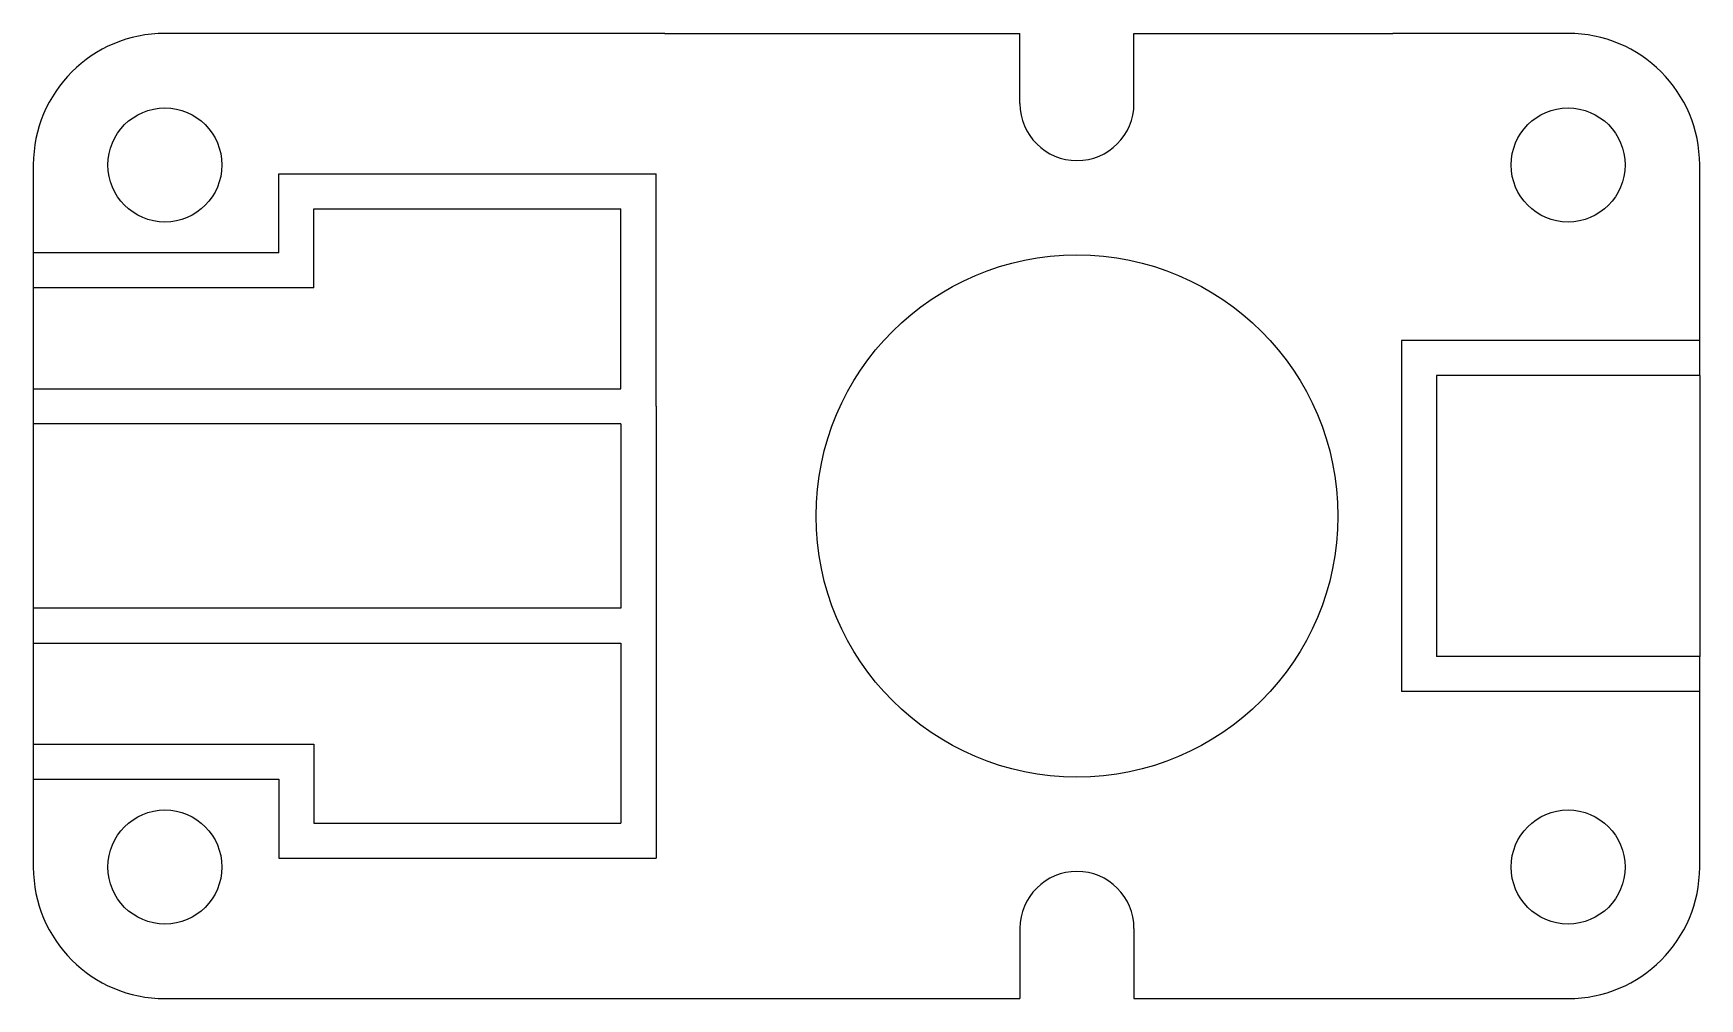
# Model space of a CAD drawing. Header units: millimetres. Extents: x -11.9 to 7.1, y -5.5 to 5.5.
import ezdxf

# ---------------------------------------------------------------- set-up
doc = ezdxf.new("R2010")
doc.units = ezdxf.units.MM
doc.linetypes.add('K5LT_BASIC', pattern=[0])

msp = doc.modelspace()

# ---------------------------------------------------------------- linework, layer by layer
at = {"color": 5, "linetype": 'K5LT_BASIC', "true_color": 0x0000ff}
for p, q in [((-4.7, 5.5), (-10.4, 5.5)), ((-4.7, 5.5), (-0.65, 5.5)), ((-0.65, 4.7), (-0.65, 5.5)), ((0.65, 5.5), (3.6, 5.5)), ((0.65, 4.7), (0.65, 5.5)), ((5.6, 5.5), (3.6, 5.5)), ((-11.9, 4), (-11.9, 2.6)), ((7.1, 1.6), (7.1, 4)), ((-9.1, 3.9), (-4.8, 3.9)), ((-9.1, 3), (-9.1, 3.9)), ((-4.8, 1.25), (-4.8, 3.9)), ((-8.7, 2.6), (-8.7, 3.5)), ((-8.7, 3.5), (-5.2, 3.5)), ((-5.2, 1.45), (-5.2, 3.5)), ((-9.1, 3), (-11.9, 3)), ((-8.7, 2.6), (-11.9, 2.6)), ((-11.9, 2.6), (-11.9, 1.5)), ((3.7, 2), (3.7, -2)), ((7.1, 2), (3.7, 2)), ((7.1, 1.6), (4.1, 1.6)), ((4.1, 1.6), (4.1, -1.6)), ((7.1, 1.6), (7.1, -1.6)), ((-11.9, 1.5), (-11.9, 1)), ((-11.9, 1.45), (-5.2, 1.45)), ((-4.8, 1.25), (-4.8, -1.45)), ((-5.2, 1.05), (-11.9, 1.05)), ((-11.9, 1), (-11.9, -1)), ((-5.2, 1.05), (-5.2, -1.05)), ((-11.9, -1), (-11.9, -1.5)), ((-5.2, -1.05), (-11.9, -1.05)), ((-11.9, -1.45), (-5.2, -1.45)), ((-11.9, -1.5), (-11.9, -2.6)), ((-5.2, -1.45), (-5.2, -3.5)), ((-4.8, -1.45), (-4.8, -3.9)), ((7.1, -1.6), (4.1, -1.6)), ((7.1, -4), (7.1, -1.6)), ((7.1, -2), (3.7, -2)), ((-11.9, -2.6), (-11.9, -4)), ((-11.9, -2.6), (-8.7, -2.6)), ((-8.7, -2.6), (-8.7, -3.5)), ((-11.9, -3), (-9.1, -3)), ((-9.1, -3), (-9.1, -3.9)), ((-8.7, -3.5), (-5.2, -3.5)), ((-9.1, -3.9), (-4.8, -3.9)), ((-0.65, -4.7), (-0.65, -5.5)), ((0.65, -4.7), (0.65, -5.5)), ((-10.4, -5.5), (-4.7, -5.5)), ((-4.7, -5.5), (-0.65, -5.5)), ((0.65, -5.5), (3.6, -5.5)), ((3.6, -5.5), (5.6, -5.5))]:
    msp.add_line(p, q, dxfattribs=at)
for centre, radius in [((-10.4, 4), 0.65), ((5.6, 4), 0.65), ((0, 0), 2.975), ((-10.4, -4), 0.65), ((5.6, -4), 0.65)]:
    msp.add_circle(centre, radius, dxfattribs=at)
for centre, radius, start, end in [((-10.4, 4), 1.5, 90, 180), ((5.6, 4), 1.5, 0, 90), ((0, 4.7), 0.65, 180, 0), ((-10.4, -4), 1.5, 180, 270), ((0, -4.7), 0.65, 0, 180), ((5.6, -4), 1.5, 270, 0)]:
    msp.add_arc(centre, radius, start, end, dxfattribs=at)

doc.saveas('drawing.dxf')
